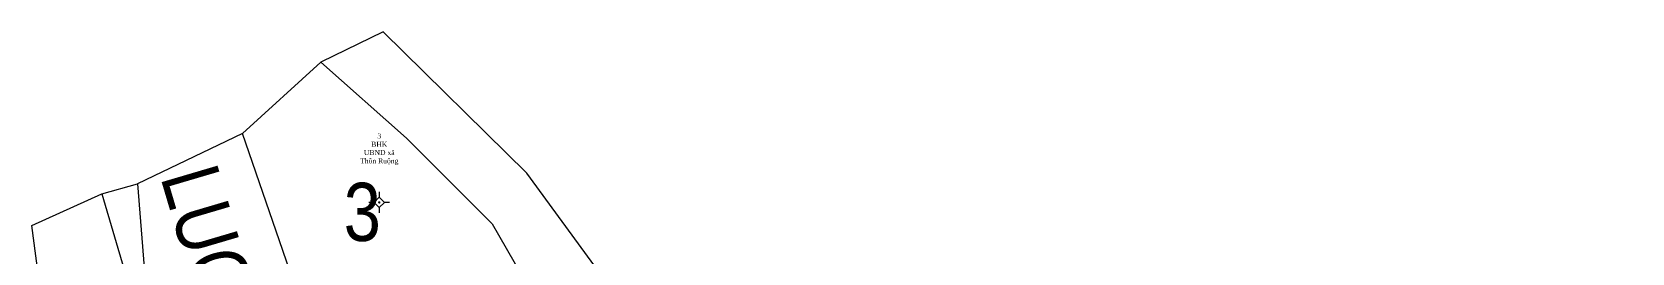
# Model space of a CAD drawing. Header units: metres. Extents: x 545779 to 547235, y 1841259 to 1843294.
# Drawn here: x 546149.7 to 546245.8, y 1842927.6 to 1842940.9 of the extents above; entities that cross this region are included whole.
import ezdxf
from ezdxf.enums import TextEntityAlignment as Align

# ---------------------------------------------------------------- set-up
doc = ezdxf.new("R2010")
doc.units = ezdxf.units.M
doc.header["$MEASUREMENT"] = 0
for name, color, linetype, lineweight in [('Level 10', 7, 'Continuous', 0), ('Level 11', 7, 'Continuous', 0), ('Level 13', 7, 'Continuous', 0), ('Level 15', 7, 'Continuous', 0), ('Level 23', 7, 'Continuous', 0), ('Level 31', 7, 'Continuous', 0)]:
    doc.layers.add(name, color=color, linetype=linetype, lineweight=lineweight)
doc.styles.add('Style-vnarialNarrowI', font='vnarialNarrowI.shx')
doc.styles.add('Style-Vntimei', font='Vntimei.shx')

# ---------------------------------------------------------------- blocks, each defined once
blk = doc.blocks.new('N_THUA_1')
at = {"layer": 'Level 13', "color": 230, "linetype": 'Continuous', "lineweight": 0, "style": 'Style-vnarialNarrowI'}
blk.add_text('LUC 2/149', height=3.499971, rotation=359.999907, dxfattribs=at).set_placement((0.140925, 0.004217), align=Align.MIDDLE_CENTER)
blk = doc.blocks.new('N_THUA_3')
at = {"layer": 'Level 13', "color": 230, "linetype": 'Continuous', "lineweight": 0, "style": 'Style-vnarialNarrowI'}
blk.add_text('3', height=3.49998, dxfattribs=at).set_placement((0.109781, -0.00001), align=Align.MIDDLE_CENTER)
blk = doc.blocks.new('CENTRD')
at = {"layer": 'Level 11', "linetype": 'Continuous', "lineweight": 0}
h = blk.add_hatch(color=3, dxfattribs=at)
edge = h.paths.add_edge_path()
edge.add_arc((-0.0025, 0), 1.500056, 0, 360)
at = {"layer": 'Level 11', "color": 3, "linetype": 'Continuous', "lineweight": 0}
for p, q in [((-6.200231, 0), (-12.600469, 0)), ((0, 6.200231), (-6.200231, 0)), ((-6.200231, 0), (0, -6.200231)), ((0, 12.600469), (0, 6.200231)), ((6.200231, 0), (0, 6.200231)), ((0, -6.200231), (6.200231, 0)), ((12.400462, 0), (6.200231, 0)), ((0, -6.200231), (0, -12.600469))]:
    blk.add_line(p, q, dxfattribs=at)

msp = doc.modelspace()

# ---------------------------------------------------------------- linework, layer by layer
at = {"layer": 'Level 10', "color": 7, "linetype": 'Continuous', "lineweight": 0, "flags": 128}
for points in [[(546162.31, 1842934.77), (546167, 1842939.08)], [(546162.31, 1842934.77), (546155.99, 1842931.74)], [(546167.55, 1842915.17), (546165.55, 1842925.35), (546162.31, 1842934.77)], [(546153.85, 1842931.14), (546155.99, 1842931.74)], [(546155.99, 1842931.74), (546156.4, 1842926.71), (546161.66, 1842912.8)], [(546156.39, 1842899.51), (546154.63, 1842909.68), (546151.06, 1842918.59), (546149.66, 1842929.25), (546153.85, 1842931.14)], [(546153.85, 1842931.14), (546155.27, 1842926.32), (546160.26, 1842912.39), (546161.8, 1842906.22), (546162.45, 1842901.6)]]:
    msp.add_lwpolyline(points, dxfattribs=at)
at = {"layer": 'Level 23', "color": 12, "linetype": 'Continuous', "lineweight": 0, "flags": 128}
for points in [[(546153.85, 1842931.14), (546155.99, 1842931.74)], [(546155.99, 1842931.74), (546156.4, 1842926.71), (546161.66, 1842912.8)], [(546153.85, 1842931.14), (546155.27, 1842926.32), (546160.26, 1842912.39), (546161.8, 1842906.22), (546162.45, 1842901.6)]]:
    msp.add_lwpolyline(points, dxfattribs=at)
at = {"layer": 'Level 31', "color": 4, "linetype": 'Continuous', "lineweight": 0, "flags": 128}
for points in [[(546245.77, 1842830.13), (546245.48, 1842841.52), (546243.12, 1842851.27), (546239.36, 1842859.89), (546233.65, 1842870.18), (546230.45, 1842873.66), (546226.42, 1842881.04), (546219.05, 1842890.08), (546211.81, 1842895.93), (546203.19, 1842900.38), (546200.26, 1842903.45), (546198.04, 1842907.62), (546195.12, 1842910.55), (546191.63, 1842914.44), (546185.37, 1842924.18), (546179.39, 1842932.4), (546170.76, 1842940.89), (546167, 1842939.08)], [(546167, 1842939.08), (546172.15, 1842934.49), (546177.3, 1842929.34), (546179.98, 1842924.67)]]:
    msp.add_lwpolyline(points, dxfattribs=at)

# ---------------------------------------------------------------- block references
at = {"layer": 'Level 11', "color": 3, "linetype": 'Continuous', "lineweight": 0, "xscale": 0.049998, "yscale": 0.049998, "zscale": 0.049998}
msp.add_blockref('CENTRD', (546170.52, 1842930.63), dxfattribs=at)
at = {"layer": 'Level 13', "color": 230, "linetype": 'Continuous', "lineweight": 0, "xscale": 1.000002, "yscale": 1.000002, "zscale": 1.000002, "rotation": 286.486957}
msp.add_blockref('N_THUA_1', (546161.71, 1842923.61), dxfattribs=at)
at = {"layer": 'Level 13', "color": 230, "linetype": 'Continuous', "lineweight": 0}
msp.add_blockref('N_THUA_3', (546169.39, 1842930.06), dxfattribs=at)

# ---------------------------------------------------------------- texts
at = {"layer": 'Level 15', "color": 3, "linetype": 'Continuous', "lineweight": 0, "insert": (546170.52, 1842930.58), "char_height": 0.3, "attachment_point": 5, "style": 'Style-Vntimei'}
msp.add_mtext('3\\PBHK\\PUBND x·\\PTh«n Ruéng\\P \\P \\P \\P \\P \\P \\P \\P \\P \\P \\P \\P \\P \\P', dxfattribs=at)

doc.saveas('drawing.dxf')
